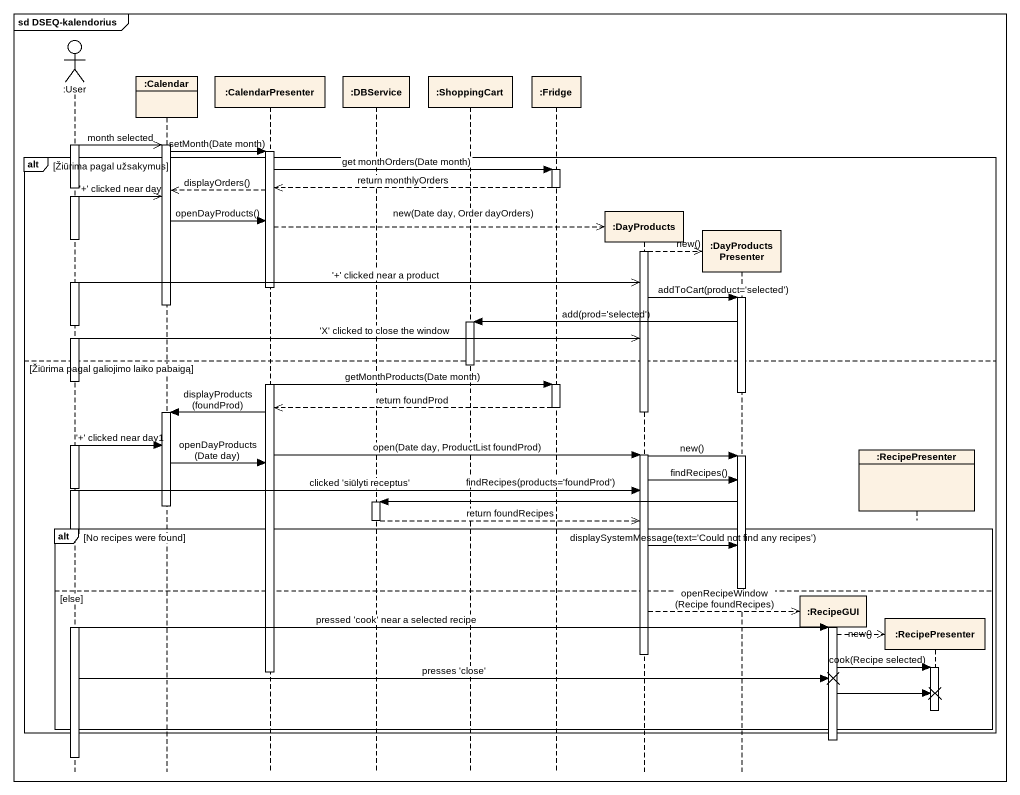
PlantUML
@startuml
mainframe sd DSEQ-kalendorius
hide footbox
actor ":User" as User
participant ":Calendar" as Calendar
participant ":CalendarPresenter" as CalendarPresenter
participant ":DBService" as DBService
participant ":ShoppingCart" as ShoppingCart
participant ":Fridge" as Fridge
participant ":DayProducts" as DayProducts
participant ":DayProducts Presenter" as DayProducts_Presenter
participant ":RecipeGUI" as RecipeGUI
participant ":RecipePresenter" as RecipePresenter
participant ":RecipePresenter" as RecipePresenter_2

activate User
User ->> Calendar : month selected
activate Calendar
Calendar -> CalendarPresenter : setMonth(Date month)
activate CalendarPresenter
alt Žiūrima pagal užsakymus
  CalendarPresenter -> Fridge : get monthOrders(Date month)
  activate Fridge
  Fridge -->> CalendarPresenter : return monthlyOrders
  deactivate Fridge
  deactivate User
  CalendarPresenter -->> Calendar : displayOrders()
  activate User
  User ->> Calendar : '+' clicked near day
  Calendar -> CalendarPresenter : openDayProducts()
  CalendarPresenter -->> DayProducts ** : new(Date day, Order dayOrders)
  deactivate User
  activate DayProducts
  DayProducts -->> DayProducts_Presenter ** : new()
  activate User
  User ->> DayProducts : '+' clicked near a product
  deactivate CalendarPresenter
  DayProducts -> DayProducts_Presenter : addToCart(product='selected')
  activate DayProducts_Presenter
  deactivate Calendar
  DayProducts_Presenter -> ShoppingCart : add(prod='selected')
  activate ShoppingCart
  User ->> DayProducts : 'X' clicked to close the window
else Žiūrima pagal galiojimo laiko pabaigą
  deactivate ShoppingCart
  deactivate User
  activate CalendarPresenter
  CalendarPresenter -> Fridge : getMonthProducts(Date month)
  activate Fridge
  deactivate DayProducts_Presenter
  Fridge -->> CalendarPresenter : return foundProd
  deactivate Fridge
  CalendarPresenter -> Calendar : displayProducts (foundProd)
  deactivate DayProducts
  activate Calendar
  activate User
  User -> Calendar : '+' clicked near day1
  CalendarPresenter -> DayProducts : open(Date day, ProductList foundProd)
  activate DayProducts
  DayProducts -> DayProducts_Presenter : new()
  activate DayProducts_Presenter
  Calendar -> CalendarPresenter : openDayProducts (Date day)
  DayProducts -> DayProducts_Presenter : findRecipes()
  User -> DayProducts : clicked 'siūlyti receptus'
  DayProducts_Presenter -> DBService : findRecipes(products='foundProd')
  activate DBService
  deactivate Calendar
  DBService -->> DayProducts : return foundRecipes
  deactivate DBService
  alt No recipes were found
    deactivate User
    DayProducts -> DayProducts_Presenter : displaySystemMessage(text='Could not find any recipes')
    deactivate DayProducts_Presenter
  else else
    DayProducts -->> RecipeGUI ** : openRecipeWindow (Recipe foundRecipes)
    activate User
    User -> RecipeGUI : pressed 'cook' near a selected recipe
    activate RecipeGUI
    RecipeGUI -->> RecipePresenter_2 ** : new()
    deactivate DayProducts
    RecipeGUI -> RecipePresenter_2 : cook(Recipe selected)
    activate RecipePresenter_2
    deactivate CalendarPresenter
    User -> RecipeGUI !! : presses 'close'
    RecipeGUI -> RecipePresenter_2 !!
    deactivate RecipePresenter_2
  end
end
deactivate RecipeGUI
deactivate User
@enduml
